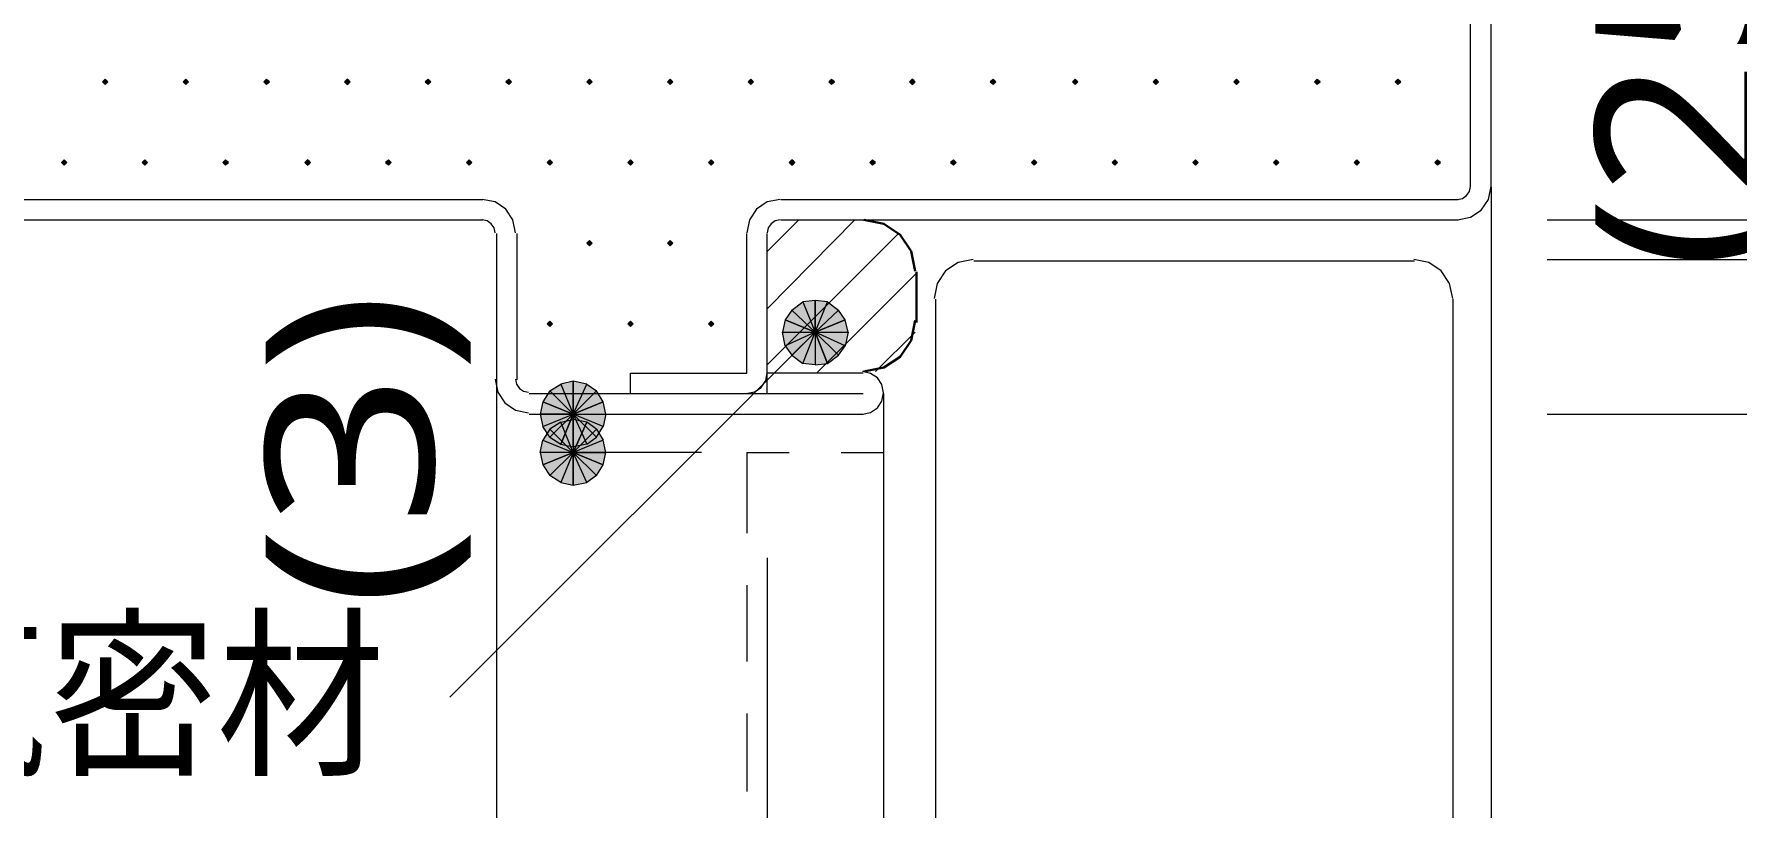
# Model space of a CAD drawing. Header units: millimetres. Extents: x 0 to 420, y 0 to 297.
# Drawn here: x 131.95 to 158.3, y 123 to 134.98 of the extents above; entities that cross this region are included whole.
import ezdxf
from ezdxf.enums import TextEntityAlignment as Align

# ---------------------------------------------------------------- set-up
doc = ezdxf.new("R2010")
doc.units = ezdxf.units.MM
doc.styles.add('kst32b', font='NotoSansJP-Variable.ttf')

msp = doc.modelspace()

# ---------------------------------------------------------------- hatches: boundary and pattern name
for points in [[(133.054, 134.281), (133.033, 134.26), (133.011, 134.239), (133.033, 134.218), (133.054, 134.197), (133.075, 134.218), (133.096, 134.239), (133.075, 134.26), (133.054, 134.281)], [(134.303, 134.281), (134.281, 134.26), (134.26, 134.239), (134.281, 134.218), (134.303, 134.197), (134.324, 134.218), (134.345, 134.239), (134.324, 134.26), (134.303, 134.281)], [(135.551, 134.281), (135.53, 134.26), (135.509, 134.239), (135.53, 134.218), (135.551, 134.197), (135.572, 134.218), (135.594, 134.239), (135.572, 134.26), (135.551, 134.281)], [(136.8, 134.281), (136.779, 134.26), (136.758, 134.239), (136.779, 134.218), (136.8, 134.197), (136.821, 134.218), (136.843, 134.239), (136.821, 134.26), (136.8, 134.281)], [(138.049, 134.281), (138.028, 134.26), (138.007, 134.239), (138.028, 134.218), (138.049, 134.197), (138.07, 134.218), (138.091, 134.239), (138.07, 134.26), (138.049, 134.281)], [(139.298, 134.281), (139.277, 134.26), (139.255, 134.239), (139.277, 134.218), (139.298, 134.197), (139.319, 134.218), (139.34, 134.239), (139.319, 134.26), (139.298, 134.281)], [(140.547, 134.281), (140.526, 134.26), (140.504, 134.239), (140.526, 134.218), (140.547, 134.197), (140.568, 134.218), (140.589, 134.239), (140.568, 134.26), (140.547, 134.281)], [(141.796, 134.281), (141.774, 134.26), (141.753, 134.239), (141.774, 134.218), (141.796, 134.197), (141.817, 134.218), (141.838, 134.239), (141.817, 134.26), (141.796, 134.281)], [(143.044, 134.281), (143.023, 134.26), (143.002, 134.239), (143.023, 134.218), (143.044, 134.197), (143.066, 134.218), (143.087, 134.239), (143.066, 134.26), (143.044, 134.281)], [(144.293, 134.281), (144.272, 134.26), (144.251, 134.239), (144.272, 134.218), (144.293, 134.197), (144.314, 134.218), (144.336, 134.239), (144.314, 134.26), (144.293, 134.281)], [(145.542, 134.281), (145.521, 134.26), (145.5, 134.239), (145.521, 134.218), (145.542, 134.197), (145.563, 134.218), (145.584, 134.239), (145.563, 134.26), (145.542, 134.281)], [(146.791, 134.281), (146.77, 134.26), (146.749, 134.239), (146.77, 134.218), (146.791, 134.197), (146.812, 134.218), (146.833, 134.239), (146.812, 134.26), (146.791, 134.281)], [(148.061, 134.281), (148.04, 134.26), (148.019, 134.239), (148.04, 134.218), (148.061, 134.197), (148.082, 134.218), (148.103, 134.239), (148.082, 134.26), (148.061, 134.281)], [(149.31, 134.281), (149.288, 134.26), (149.267, 134.239), (149.288, 134.218), (149.31, 134.197), (149.331, 134.218), (149.352, 134.239), (149.331, 134.26), (149.31, 134.281)], [(150.559, 134.281), (150.537, 134.26), (150.516, 134.239), (150.537, 134.218), (150.559, 134.197), (150.58, 134.218), (150.601, 134.239), (150.58, 134.26), (150.559, 134.281)], [(151.807, 134.281), (151.786, 134.26), (151.765, 134.239), (151.786, 134.218), (151.807, 134.197), (151.829, 134.218), (151.85, 134.239), (151.829, 134.26), (151.807, 134.281)], [(153.056, 134.281), (153.035, 134.26), (153.014, 134.239), (153.035, 134.218), (153.056, 134.197), (153.077, 134.218), (153.099, 134.239), (153.077, 134.26), (153.056, 134.281)], [(132.419, 133.033), (132.397, 133.011), (132.376, 132.99), (132.397, 132.969), (132.419, 132.948), (132.44, 132.969), (132.461, 132.99), (132.44, 133.011), (132.419, 133.033)], [(133.668, 133.033), (133.646, 133.011), (133.625, 132.99), (133.646, 132.969), (133.668, 132.948), (133.689, 132.969), (133.71, 132.99), (133.689, 133.011), (133.668, 133.033)], [(134.916, 133.033), (134.895, 133.011), (134.874, 132.99), (134.895, 132.969), (134.916, 132.948), (134.938, 132.969), (134.959, 132.99), (134.938, 133.011), (134.916, 133.033)], [(136.186, 133.033), (136.165, 133.011), (136.144, 132.99), (136.165, 132.969), (136.186, 132.948), (136.208, 132.969), (136.229, 132.99), (136.208, 133.011), (136.186, 133.033)], [(137.435, 133.033), (137.414, 133.011), (137.393, 132.99), (137.414, 132.969), (137.435, 132.948), (137.456, 132.969), (137.478, 132.99), (137.456, 133.011), (137.435, 133.033)], [(138.684, 133.033), (138.663, 133.011), (138.642, 132.99), (138.663, 132.969), (138.684, 132.948), (138.705, 132.969), (138.726, 132.99), (138.705, 133.011), (138.684, 133.033)], [(139.933, 133.033), (139.912, 133.011), (139.891, 132.99), (139.912, 132.969), (139.933, 132.948), (139.954, 132.969), (139.975, 132.99), (139.954, 133.011), (139.933, 133.033)], [(141.182, 133.033), (141.161, 133.011), (141.139, 132.99), (141.161, 132.969), (141.182, 132.948), (141.203, 132.969), (141.224, 132.99), (141.203, 133.011), (141.182, 133.033)], [(142.43, 133.033), (142.409, 133.011), (142.388, 132.99), (142.409, 132.969), (142.43, 132.948), (142.452, 132.969), (142.473, 132.99), (142.452, 133.011), (142.43, 133.033)], [(143.679, 133.033), (143.658, 133.011), (143.637, 132.99), (143.658, 132.969), (143.679, 132.948), (143.701, 132.969), (143.722, 132.99), (143.701, 133.011), (143.679, 133.033)], [(144.928, 133.033), (144.907, 133.011), (144.886, 132.99), (144.907, 132.969), (144.928, 132.948), (144.949, 132.969), (144.971, 132.99), (144.949, 133.011), (144.928, 133.033)], [(146.177, 133.033), (146.156, 133.011), (146.135, 132.99), (146.156, 132.969), (146.177, 132.948), (146.198, 132.969), (146.219, 132.99), (146.198, 133.011), (146.177, 133.033)], [(147.426, 133.033), (147.405, 133.011), (147.384, 132.99), (147.405, 132.969), (147.426, 132.948), (147.447, 132.969), (147.468, 132.99), (147.447, 133.011), (147.426, 133.033)], [(148.675, 133.033), (148.654, 133.011), (148.632, 132.99), (148.654, 132.969), (148.675, 132.948), (148.696, 132.969), (148.717, 132.99), (148.696, 133.011), (148.675, 133.033)], [(149.924, 133.033), (149.902, 133.011), (149.881, 132.99), (149.902, 132.969), (149.924, 132.948), (149.945, 132.969), (149.966, 132.99), (149.945, 133.011), (149.924, 133.033)], [(151.172, 133.033), (151.151, 133.011), (151.13, 132.99), (151.151, 132.969), (151.172, 132.948), (151.194, 132.969), (151.215, 132.99), (151.194, 133.011), (151.172, 133.033)], [(152.421, 133.033), (152.4, 133.011), (152.379, 132.99), (152.4, 132.969), (152.421, 132.948), (152.442, 132.969), (152.463, 132.99), (152.442, 133.011), (152.421, 133.033)], [(153.67, 133.033), (153.649, 133.011), (153.628, 132.99), (153.649, 132.969), (153.67, 132.948), (153.691, 132.969), (153.712, 132.99), (153.691, 133.011), (153.67, 133.033)], [(140.547, 131.784), (140.526, 131.762), (140.504, 131.741), (140.526, 131.72), (140.547, 131.699), (140.568, 131.72), (140.589, 131.741), (140.568, 131.762), (140.547, 131.784)], [(141.796, 131.784), (141.774, 131.762), (141.753, 131.741), (141.774, 131.72), (141.796, 131.699), (141.817, 131.72), (141.838, 131.741), (141.817, 131.762), (141.796, 131.784)], [(139.933, 130.535), (139.912, 130.514), (139.891, 130.492), (139.912, 130.471), (139.933, 130.45), (139.954, 130.471), (139.975, 130.492), (139.954, 130.514), (139.933, 130.535)], [(141.182, 130.535), (141.161, 130.514), (141.139, 130.492), (141.161, 130.471), (141.182, 130.45), (141.203, 130.471), (141.224, 130.492), (141.203, 130.514), (141.182, 130.535)], [(142.43, 130.535), (142.409, 130.514), (142.388, 130.492), (142.409, 130.471), (142.43, 130.45), (142.452, 130.471), (142.473, 130.492), (142.452, 130.514), (142.43, 130.535)], [(144.23, 129.879), (144.399, 130.006), (144.039, 130.365), (144.23, 129.879)], [(139.827, 129.286), (139.785, 129.096), (140.293, 129.096), (139.827, 129.286)], [(140.758, 128.312), (140.801, 128.503), (140.293, 128.503), (140.758, 128.312)]]:
    msp.add_hatch(color=7).paths.add_polyline_path(points)
h = msp.add_hatch(color=7)
h.paths.add_polyline_path([(144.039, 130.852), (143.849, 130.831), (144.039, 130.365), (144.039, 130.852)])
h.paths.add_polyline_path([(143.849, 130.831), (144.039, 130.365), (143.679, 130.704), (143.849, 130.831)])
h.paths.add_polyline_path([(144.039, 130.365), (143.679, 130.704), (143.574, 130.556), (144.039, 130.365)])
h = msp.add_hatch(color=7)
h.paths.add_polyline_path([(144.505, 130.556), (144.399, 130.704), (144.039, 130.365), (144.505, 130.556)])
h.paths.add_polyline_path([(144.399, 130.704), (144.039, 130.365), (144.23, 130.831), (144.399, 130.704)])
h.paths.add_polyline_path([(144.039, 130.365), (144.23, 130.831), (144.039, 130.852), (144.039, 130.365)])
h = msp.add_hatch(color=7)
h.paths.add_polyline_path([(143.574, 130.556), (143.531, 130.365), (144.039, 130.365), (143.574, 130.556)])
h.paths.add_polyline_path([(143.531, 130.365), (144.039, 130.365), (143.574, 130.154), (143.531, 130.365)])
h.paths.add_polyline_path([(144.039, 130.365), (143.574, 130.154), (143.679, 130.006), (144.039, 130.365)])
h = msp.add_hatch(color=7)
h.paths.add_polyline_path([(144.399, 130.006), (144.505, 130.154), (144.039, 130.365), (144.399, 130.006)])
h.paths.add_polyline_path([(144.505, 130.154), (144.039, 130.365), (144.547, 130.365), (144.505, 130.154)])
h.paths.add_polyline_path([(144.039, 130.365), (144.547, 130.365), (144.505, 130.556), (144.039, 130.365)])
h = msp.add_hatch(color=7)
h.paths.add_polyline_path([(143.679, 130.006), (143.849, 129.879), (144.039, 130.365), (143.679, 130.006)])
h.paths.add_polyline_path([(143.849, 129.879), (144.039, 130.365), (144.039, 129.858), (143.849, 129.879)])
h.paths.add_polyline_path([(144.039, 130.365), (144.039, 129.858), (144.23, 129.879), (144.039, 130.365)])
h = msp.add_hatch(color=7)
h.paths.add_polyline_path([(140.293, 129.604), (140.102, 129.561), (140.293, 129.096), (140.293, 129.604)])
h.paths.add_polyline_path([(140.102, 129.561), (140.293, 129.096), (139.933, 129.455), (140.102, 129.561)])
h.paths.add_polyline_path([(140.293, 129.096), (139.933, 129.455), (139.827, 129.286), (140.293, 129.096)])
h = msp.add_hatch(color=7)
h.paths.add_polyline_path([(140.758, 129.286), (140.653, 129.455), (140.293, 129.096), (140.758, 129.286)])
h.paths.add_polyline_path([(140.653, 129.455), (140.293, 129.096), (140.504, 129.561), (140.653, 129.455)])
h.paths.add_polyline_path([(140.293, 129.096), (140.504, 129.561), (140.293, 129.604), (140.293, 129.096)])
h = msp.add_hatch(color=7)
h.paths.add_polyline_path([(140.653, 128.736), (140.758, 128.905), (140.293, 129.096), (140.653, 128.736)])
h.paths.add_polyline_path([(140.758, 128.905), (140.293, 129.096), (140.801, 129.096), (140.758, 128.905)])
h.paths.add_polyline_path([(140.293, 129.096), (140.801, 129.096), (140.758, 129.286), (140.293, 129.096)])
h = msp.add_hatch(color=7)
h.paths.add_polyline_path([(139.785, 129.096), (139.827, 128.905), (140.293, 129.096), (139.785, 129.096)])
h.paths.add_polyline_path([(139.827, 128.905), (140.293, 129.096), (139.933, 128.736), (139.827, 128.905)])
h.paths.add_polyline_path([(140.293, 129.096), (139.933, 128.736), (140.102, 128.63), (140.293, 129.096)])
h = msp.add_hatch(color=7)
h.paths.add_polyline_path([(139.933, 128.863), (139.827, 128.693), (140.293, 128.503), (139.933, 128.863)])
h.paths.add_polyline_path([(139.827, 128.693), (140.293, 128.503), (139.785, 128.503), (139.827, 128.693)])
h.paths.add_polyline_path([(140.293, 128.503), (139.785, 128.503), (139.827, 128.312), (140.293, 128.503)])
h = msp.add_hatch(color=7)
h.paths.add_polyline_path([(140.504, 128.968), (140.293, 129.011), (140.293, 128.503), (140.504, 128.968)])
h.paths.add_polyline_path([(140.293, 129.011), (140.293, 128.503), (140.102, 128.968), (140.293, 129.011)])
h.paths.add_polyline_path([(140.293, 128.503), (140.102, 128.968), (139.933, 128.863), (140.293, 128.503)])
h = msp.add_hatch(color=7)
h.paths.add_polyline_path([(140.102, 128.63), (140.293, 128.587), (140.293, 129.096), (140.102, 128.63)])
h.paths.add_polyline_path([(140.293, 128.587), (140.293, 129.096), (140.504, 128.63), (140.293, 128.587)])
h.paths.add_polyline_path([(140.293, 129.096), (140.504, 128.63), (140.653, 128.736), (140.293, 129.096)])
h = msp.add_hatch(color=7)
h.paths.add_polyline_path([(140.801, 128.503), (140.758, 128.693), (140.293, 128.503), (140.801, 128.503)])
h.paths.add_polyline_path([(140.758, 128.693), (140.293, 128.503), (140.653, 128.863), (140.758, 128.693)])
h.paths.add_polyline_path([(140.293, 128.503), (140.653, 128.863), (140.504, 128.968), (140.293, 128.503)])
h = msp.add_hatch(color=7)
h.paths.add_polyline_path([(139.827, 128.312), (139.933, 128.143), (140.293, 128.503), (139.827, 128.312)])
h.paths.add_polyline_path([(139.933, 128.143), (140.293, 128.503), (140.102, 128.037), (139.933, 128.143)])
h.paths.add_polyline_path([(140.293, 128.503), (140.102, 128.037), (140.293, 127.995), (140.293, 128.503)])
h = msp.add_hatch(color=7)
h.paths.add_polyline_path([(140.293, 127.995), (140.504, 128.037), (140.293, 128.503), (140.293, 127.995)])
h.paths.add_polyline_path([(140.504, 128.037), (140.293, 128.503), (140.653, 128.143), (140.504, 128.037)])
h.paths.add_polyline_path([(140.293, 128.503), (140.653, 128.143), (140.758, 128.312), (140.293, 128.503)])

# ---------------------------------------------------------------- linework, layer by layer
at = {"lineweight": 13}
for points in [[(154.178, 132.609), (154.178, 139.086)], [(154.496, 132.609), (154.496, 139.086)], [(153.977, 132.419), (154.055, 132.434), (154.119, 132.478), (154.162, 132.541), (154.178, 132.62)], [(153.977, 132.101), (154.179, 132.142), (154.344, 132.253), (154.455, 132.418), (154.496, 132.62)], [(154.496, 132.609), (154.496, 101.896)], [(131.022, 132.419), (138.896, 132.419)], [(139.404, 131.9), (139.363, 132.102), (139.252, 132.267), (139.087, 132.378), (138.885, 132.419)], [(143.499, 132.419), (143.298, 132.378), (143.133, 132.267), (143.022, 132.102), (142.981, 131.9)], [(143.51, 132.419), (153.987, 132.419)], [(131.022, 132.101), (138.896, 132.101)], [(139.086, 131.9), (139.07, 131.978), (139.027, 132.042), (138.963, 132.085), (138.885, 132.101)], [(143.499, 132.101), (143.421, 132.085), (143.357, 132.042), (143.314, 131.978), (143.298, 131.9)], [(143.298, 131.614), (143.785, 132.101)], [(143.298, 130.725), (144.653, 132.101)], [(143.51, 132.101), (153.987, 132.101)], [(155.363, 132.101), (159.343, 132.101)], [(139.107, 131.889), (139.107, 129.625)], [(139.425, 131.889), (139.425, 129.625)], [(142.981, 129.73), (142.981, 131.889)], [(143.298, 129.413), (143.298, 131.889)], [(143.298, 129.858), (145.33, 131.889)], [(146.484, 131.487), (146.249, 131.44), (146.057, 131.311), (145.928, 131.119), (145.881, 130.884)], [(153.903, 130.884), (153.855, 131.119), (153.726, 131.311), (153.534, 131.44), (153.3, 131.487)], [(155.363, 131.487), (170.455, 131.487)], [(144.06, 129.73), (145.605, 131.276)], [(146.495, 131.466), (153.31, 131.466)], [(145.902, 130.873), (145.902, 118.47)], [(153.903, 130.873), (153.903, 101.896)], [(144.039, 130.365), (138.388, 124.714)], [(144.971, 129.752), (145.584, 130.365)], [(139.086, 129.635), (139.127, 129.433), (139.238, 129.269), (139.403, 129.157), (139.605, 129.117)], [(139.404, 129.635), (139.419, 129.557), (139.463, 129.493), (139.526, 129.45), (139.605, 129.434)], [(141.182, 129.413), (141.182, 129.73), (142.981, 129.73)], [(142.97, 129.413), (143.098, 129.439), (143.202, 129.509), (143.273, 129.613), (143.298, 129.741)], [(144.78, 129.73), (143.298, 129.73)], [(144.769, 129.096), (144.897, 129.121), (145.001, 129.192), (145.072, 129.296), (145.097, 129.424), (145.072, 129.551), (145.001, 129.656), (144.897, 129.726), (144.769, 129.752)], [(139.107, 129.625), (139.107, 101.896)], [(139.615, 129.413), (144.78, 129.413)], [(145.097, 129.413), (145.097, 118.957)], [(139.615, 129.096), (144.78, 129.096)], [(140.293, 129.096), (140.293, 128.503)], [(155.363, 129.096), (177.694, 129.096)], [(142.282, 128.503), (140.271, 128.503)], [(142.981, 128.503), (142.981, 127.254)], [(142.981, 128.503), (143.637, 128.503)], [(144.441, 128.503), (145.097, 128.503)], [(143.298, 126.873), (143.298, 118.957)], [(142.981, 126.45), (142.981, 125.264)], [(142.981, 124.46), (142.981, 123.254)]]:
    msp.add_lwpolyline(points, dxfattribs=at)
at = {"lineweight": 0}
for points in [[(133.054, 134.281), (133.033, 134.26), (133.011, 134.239), (133.033, 134.218), (133.054, 134.197), (133.075, 134.218), (133.096, 134.239), (133.075, 134.26)], [(134.303, 134.281), (134.281, 134.26), (134.26, 134.239), (134.281, 134.218), (134.303, 134.197), (134.324, 134.218), (134.345, 134.239), (134.324, 134.26)], [(135.551, 134.281), (135.53, 134.26), (135.509, 134.239), (135.53, 134.218), (135.551, 134.197), (135.572, 134.218), (135.594, 134.239), (135.572, 134.26)], [(136.8, 134.281), (136.779, 134.26), (136.758, 134.239), (136.779, 134.218), (136.8, 134.197), (136.821, 134.218), (136.843, 134.239), (136.821, 134.26)], [(138.049, 134.281), (138.028, 134.26), (138.007, 134.239), (138.028, 134.218), (138.049, 134.197), (138.07, 134.218), (138.091, 134.239), (138.07, 134.26)], [(139.298, 134.281), (139.277, 134.26), (139.255, 134.239), (139.277, 134.218), (139.298, 134.197), (139.319, 134.218), (139.34, 134.239), (139.319, 134.26)], [(140.547, 134.281), (140.526, 134.26), (140.504, 134.239), (140.526, 134.218), (140.547, 134.197), (140.568, 134.218), (140.589, 134.239), (140.568, 134.26)], [(141.796, 134.281), (141.774, 134.26), (141.753, 134.239), (141.774, 134.218), (141.796, 134.197), (141.817, 134.218), (141.838, 134.239), (141.817, 134.26)], [(143.044, 134.281), (143.023, 134.26), (143.002, 134.239), (143.023, 134.218), (143.044, 134.197), (143.066, 134.218), (143.087, 134.239), (143.066, 134.26)], [(144.293, 134.281), (144.272, 134.26), (144.251, 134.239), (144.272, 134.218), (144.293, 134.197), (144.314, 134.218), (144.336, 134.239), (144.314, 134.26)], [(145.542, 134.281), (145.521, 134.26), (145.5, 134.239), (145.521, 134.218), (145.542, 134.197), (145.563, 134.218), (145.584, 134.239), (145.563, 134.26)], [(146.791, 134.281), (146.77, 134.26), (146.749, 134.239), (146.77, 134.218), (146.791, 134.197), (146.812, 134.218), (146.833, 134.239), (146.812, 134.26)], [(148.061, 134.281), (148.04, 134.26), (148.019, 134.239), (148.04, 134.218), (148.061, 134.197), (148.082, 134.218), (148.103, 134.239), (148.082, 134.26)], [(149.31, 134.281), (149.288, 134.26), (149.267, 134.239), (149.288, 134.218), (149.31, 134.197), (149.331, 134.218), (149.352, 134.239), (149.331, 134.26)], [(150.559, 134.281), (150.537, 134.26), (150.516, 134.239), (150.537, 134.218), (150.559, 134.197), (150.58, 134.218), (150.601, 134.239), (150.58, 134.26)], [(151.807, 134.281), (151.786, 134.26), (151.765, 134.239), (151.786, 134.218), (151.807, 134.197), (151.829, 134.218), (151.85, 134.239), (151.829, 134.26)], [(153.056, 134.281), (153.035, 134.26), (153.014, 134.239), (153.035, 134.218), (153.056, 134.197), (153.077, 134.218), (153.099, 134.239), (153.077, 134.26)], [(132.419, 133.033), (132.397, 133.011), (132.376, 132.99), (132.397, 132.969), (132.419, 132.948), (132.44, 132.969), (132.461, 132.99), (132.44, 133.011)], [(133.668, 133.033), (133.646, 133.011), (133.625, 132.99), (133.646, 132.969), (133.668, 132.948), (133.689, 132.969), (133.71, 132.99), (133.689, 133.011)], [(134.916, 133.033), (134.895, 133.011), (134.874, 132.99), (134.895, 132.969), (134.916, 132.948), (134.938, 132.969), (134.959, 132.99), (134.938, 133.011)], [(136.186, 133.033), (136.165, 133.011), (136.144, 132.99), (136.165, 132.969), (136.186, 132.948), (136.208, 132.969), (136.229, 132.99), (136.208, 133.011)], [(137.435, 133.033), (137.414, 133.011), (137.393, 132.99), (137.414, 132.969), (137.435, 132.948), (137.456, 132.969), (137.478, 132.99), (137.456, 133.011)], [(138.684, 133.033), (138.663, 133.011), (138.642, 132.99), (138.663, 132.969), (138.684, 132.948), (138.705, 132.969), (138.726, 132.99), (138.705, 133.011)], [(139.933, 133.033), (139.912, 133.011), (139.891, 132.99), (139.912, 132.969), (139.933, 132.948), (139.954, 132.969), (139.975, 132.99), (139.954, 133.011)], [(141.182, 133.033), (141.161, 133.011), (141.139, 132.99), (141.161, 132.969), (141.182, 132.948), (141.203, 132.969), (141.224, 132.99), (141.203, 133.011)], [(142.43, 133.033), (142.409, 133.011), (142.388, 132.99), (142.409, 132.969), (142.43, 132.948), (142.452, 132.969), (142.473, 132.99), (142.452, 133.011)], [(143.679, 133.033), (143.658, 133.011), (143.637, 132.99), (143.658, 132.969), (143.679, 132.948), (143.701, 132.969), (143.722, 132.99), (143.701, 133.011)], [(144.928, 133.033), (144.907, 133.011), (144.886, 132.99), (144.907, 132.969), (144.928, 132.948), (144.949, 132.969), (144.971, 132.99), (144.949, 133.011)], [(146.177, 133.033), (146.156, 133.011), (146.135, 132.99), (146.156, 132.969), (146.177, 132.948), (146.198, 132.969), (146.219, 132.99), (146.198, 133.011)], [(147.426, 133.033), (147.405, 133.011), (147.384, 132.99), (147.405, 132.969), (147.426, 132.948), (147.447, 132.969), (147.468, 132.99), (147.447, 133.011)], [(148.675, 133.033), (148.654, 133.011), (148.632, 132.99), (148.654, 132.969), (148.675, 132.948), (148.696, 132.969), (148.717, 132.99), (148.696, 133.011)], [(149.924, 133.033), (149.902, 133.011), (149.881, 132.99), (149.902, 132.969), (149.924, 132.948), (149.945, 132.969), (149.966, 132.99), (149.945, 133.011)], [(151.172, 133.033), (151.151, 133.011), (151.13, 132.99), (151.151, 132.969), (151.172, 132.948), (151.194, 132.969), (151.215, 132.99), (151.194, 133.011)], [(152.421, 133.033), (152.4, 133.011), (152.379, 132.99), (152.4, 132.969), (152.421, 132.948), (152.442, 132.969), (152.463, 132.99), (152.442, 133.011)], [(153.67, 133.033), (153.649, 133.011), (153.628, 132.99), (153.649, 132.969), (153.67, 132.948), (153.691, 132.969), (153.712, 132.99), (153.691, 133.011)], [(140.547, 131.784), (140.526, 131.762), (140.504, 131.741), (140.526, 131.72), (140.547, 131.699), (140.568, 131.72), (140.589, 131.741), (140.568, 131.762)], [(141.796, 131.784), (141.774, 131.762), (141.753, 131.741), (141.774, 131.72), (141.796, 131.699), (141.817, 131.72), (141.838, 131.741), (141.817, 131.762)], [(144.039, 130.365), (143.679, 130.704), (143.574, 130.556)], [(143.849, 130.831), (144.039, 130.365), (143.679, 130.704)], [(144.039, 130.852), (143.849, 130.831), (144.039, 130.365)], [(144.039, 130.365), (144.23, 130.831), (144.039, 130.852)], [(144.399, 130.704), (144.039, 130.365), (144.23, 130.831)], [(144.505, 130.556), (144.399, 130.704), (144.039, 130.365)], [(139.933, 130.535), (139.912, 130.514), (139.891, 130.492), (139.912, 130.471), (139.933, 130.45), (139.954, 130.471), (139.975, 130.492), (139.954, 130.514)], [(141.182, 130.535), (141.161, 130.514), (141.139, 130.492), (141.161, 130.471), (141.182, 130.45), (141.203, 130.471), (141.224, 130.492), (141.203, 130.514)], [(142.43, 130.535), (142.409, 130.514), (142.388, 130.492), (142.409, 130.471), (142.43, 130.45), (142.452, 130.471), (142.473, 130.492), (142.452, 130.514)], [(143.574, 130.556), (143.531, 130.365), (144.039, 130.365)], [(144.039, 130.365), (144.547, 130.365), (144.505, 130.556)], [(143.531, 130.365), (144.039, 130.365), (143.574, 130.154)], [(144.039, 130.365), (143.574, 130.154), (143.679, 130.006)], [(143.679, 130.006), (143.849, 129.879), (144.039, 130.365)], [(143.849, 129.879), (144.039, 130.365), (144.039, 129.858)], [(144.399, 130.006), (144.505, 130.154), (144.039, 130.365)], [(144.505, 130.154), (144.039, 130.365), (144.547, 130.365)], [(144.039, 130.365), (144.039, 129.858), (144.23, 129.879)], [(144.23, 129.879), (144.399, 130.006), (144.039, 130.365)], [(140.293, 129.096), (139.933, 129.455), (139.827, 129.286)], [(140.102, 129.561), (140.293, 129.096), (139.933, 129.455)], [(140.293, 129.604), (140.102, 129.561), (140.293, 129.096)], [(140.293, 129.096), (140.504, 129.561), (140.293, 129.604)], [(140.653, 129.455), (140.293, 129.096), (140.504, 129.561)], [(140.758, 129.286), (140.653, 129.455), (140.293, 129.096)], [(139.827, 129.286), (139.785, 129.096), (140.293, 129.096)], [(140.293, 129.096), (140.801, 129.096), (140.758, 129.286)], [(139.785, 129.096), (139.827, 128.905), (140.293, 129.096)], [(139.827, 128.905), (140.293, 129.096), (139.933, 128.736)], [(139.933, 128.863), (139.827, 128.693), (140.293, 128.503)], [(140.293, 129.096), (139.933, 128.736), (140.102, 128.63)], [(140.293, 128.503), (140.102, 128.968), (139.933, 128.863)], [(140.102, 128.63), (140.293, 128.587), (140.293, 129.096)], [(140.293, 129.011), (140.293, 128.503), (140.102, 128.968)], [(140.293, 128.587), (140.293, 129.096), (140.504, 128.63)], [(140.293, 129.096), (140.504, 128.63), (140.653, 128.736)], [(140.653, 128.736), (140.758, 128.905), (140.293, 129.096)], [(140.758, 128.905), (140.293, 129.096), (140.801, 129.096)], [(140.504, 128.968), (140.293, 129.011), (140.293, 128.503)], [(140.293, 128.503), (140.653, 128.863), (140.504, 128.968)], [(140.758, 128.693), (140.293, 128.503), (140.653, 128.863)], [(139.827, 128.693), (140.293, 128.503), (139.785, 128.503)], [(140.801, 128.503), (140.758, 128.693), (140.293, 128.503)], [(140.293, 128.503), (139.785, 128.503), (139.827, 128.312)], [(139.827, 128.312), (139.933, 128.143), (140.293, 128.503)], [(139.933, 128.143), (140.293, 128.503), (140.102, 128.037)], [(140.293, 128.503), (140.102, 128.037), (140.293, 127.995)], [(140.293, 127.995), (140.504, 128.037), (140.293, 128.503)], [(140.504, 128.037), (140.293, 128.503), (140.653, 128.143)], [(140.293, 128.503), (140.653, 128.143), (140.758, 128.312)], [(140.758, 128.312), (140.801, 128.503), (140.293, 128.503)]]:
    msp.add_lwpolyline(points, close=True, dxfattribs=at)
at = {"lineweight": 30}
for points in [[(145.584, 131.307), (145.522, 131.616), (145.352, 131.869), (145.1, 132.039), (144.791, 132.101)], [(145.605, 131.297), (145.605, 130.514)], [(144.791, 129.752), (145.1, 129.814), (145.352, 129.984), (145.522, 130.236), (145.584, 130.545)]]:
    msp.add_lwpolyline(points, dxfattribs=at)

# ---------------------------------------------------------------- texts
at = {"style": 'kst32b'}
for s, height, p, p2 in [('(25)', 2.5989, (158.708, 131.339), (158.708, 137.836)), ('(3)', 2.5989, (138.134, 126.111), (138.134, 130.984)), ('気密材', 2.0791, (129.582, 123.719), (137.379, 123.719))]:
    msp.add_text(s, height=height, dxfattribs=at).set_placement(p, p2, align=Align.FIT)

doc.saveas('drawing.dxf')
